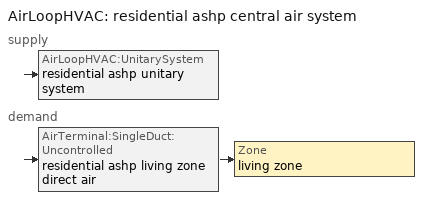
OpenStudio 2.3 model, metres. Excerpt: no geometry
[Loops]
AirLoopHVAC 'residential ashp central air system'
 supply: AirLoopHVAC:UnitarySystem 'residential ashp unitary system'
 demand: AirTerminal:SingleDuct:Uncontrolled 'residential ashp living zone direct air' > Zone 'living zone'
[Sizing:Zone] Zone Cooling Design Supply Air Temperature Input Method=SupplyAirTemperature; Zone Cooling Design Supply Air Temperature {C}=14; Zone Cooling Design Supply Air Temperature Difference {deltaC}=11.11; Zone Heating Design Supply Air Temperature Input Method=SupplyAirTemperature; Zone Heating Design Supply Air Temperature {C}=40; Zone Heating Design Supply Air Temperature Difference {deltaC}=11.11; Zone Cooling Design Supply Air Humidity Ratio {kg-H2O/kg-air}=0.0085; Zone Heating Design Supply Air Humidity Ratio {kg-H2O/kg-air}=0.008; Cooling Design Air Flow Method=DesignDay; Heating Design Air Flow Method=DesignDay; Account for Dedicated Outdoor Air System=No; Dedicated Outdoor Air System Control Strategy=NeutralSupplyAir; Dedicated Outdoor Air Low Setpoint Temperature for Design {C}=autosize; Dedicated Outdoor Air High Setpoint Temperature for Design {C}=autosize
living zone; res ds_u 1 ret air zone
[Zone equipment]
living zone: residential ashp living zone direct air
[Coil:Heating:DX:SingleSpeed]
residential ashp heating coil: Availability Schedule=residential heating season; Rated Total Heating Capacity {W}=6574.2; Rated COP {W/W}=3.33368; Rated Air Flow Rate {m3/s}=0.338865; Rated Supply Fan Power Per Volume Flow Rate {W/(m3/s)}=773.391; Total Heating Capacity Function of Temperature Curve=HP_Heat-Cap-fT1; Total Heating Capacity Function of Flow Fraction Curve=HP_Heat-CAP-fFF1; Energy Input Ratio Function of Temperature Curve=HP_Heat-EIR-fT1; Energy Input Ratio Function of Flow Fraction Curve=HP_Heat-EIR-fFF1; Part Load Fraction Correlation Curve=HP_Heat-PLF-fPLR1; Defrost Energy Input Ratio Function of Temperature Curve=DefrostEIR; Minimum Outdoor Dry-Bulb Temperature for Compressor Operation {C}=-17.7778; Maximum Outdoor Dry-Bulb Temperature for Defrost Operation {C}=4.44444; Crankcase Heater Capacity {W}=20; Maximum Outdoor Dry-Bulb Temperature for Crankcase Heater Operation {C}=12.7778; Defrost Strategy=ReverseCycle; Defrost Control=OnDemand; Defrost Time Period Fraction=0.166667; Resistive Defrost Heater Capacity {W}=2000
[Coil:Heating:Electric]
residential ashp supp heater: Availability Schedule=residential heating season; Efficiency=1; Nominal Capacity {W}=12720.4
[Coil:Cooling:DX:SingleSpeed]
residential ashp cooling coil: Availability Schedule=residential cooling season; Rated Total Cooling Capacity {W}=6574.2; Rated Sensible Heat Ratio=0.740612; Rated COP {W/W}=4.07538; Rated Air Flow Rate {m3/s}=0.347776; Rated Evaporator Fan Power Per Volume Flow Rate {W/(m3/s)}=773.391; Total Cooling Capacity Function of Temperature Curve=Cool-Cap-fT1; Total Cooling Capacity Function of Flow Fraction Curve=Cool-Cap-fFF1; Energy Input Ratio Function of Temperature Curve=Cool-EIR-fT1; Energy Input Ratio Function of Flow Fraction Curve=Cool-EIR-fFF1; Part Load Fraction Correlation Curve=Cool-PLF-fPLR1; Nominal Time for Condensate Removal to Begin {s}=1000; Ratio of Initial Moisture Evaporation Rate and Steady State Latent Capacity=1.5; Maximum Cycling Rate {cycles/hr}=3; Latent Capacity Time Constant {s}=45; Condenser Type=AirCooled; Evaporative Condenser Effectiveness=0; Evaporative Condenser Air Flow Rate {m3/s}=Autosize; Evaporative Condenser Pump Rated Power Consumption {W}=Autosize; Crankcase Heater Capacity {W}=0; Maximum Outdoor Dry-Bulb Temperature for Crankcase Heater Operation {C}=0; Basin Heater Capacity {W/K}=0; Basin Heater Setpoint Temperature {C}=10
[Fan:OnOff]
residential ashp supply fan: Availability Schedule=Always On Discrete; Fan Efficiency=0.117562; Pressure Rise {Pa}=124.55; Maximum Flow Rate {m3/s}=0.440238; Motor Efficiency=1; Motor In Airstream Fraction=1; Fan Power Ratio Function of Speed Ratio Curve=Fan On Off Power Curve; Fan Efficiency Ratio Function of Speed Ratio Curve=Fan On Off Efficiency Curve
[AirLoopHVAC:UnitarySystem]
residential ashp unitary system: Control Type=Load; Controlling Zone or Thermostat Location=living zone; Dehumidification Control Type=None; Availability Schedule=Always On Discrete; Supply Fan=residential ashp supply fan; Fan Placement=BlowThrough; Supply Air Fan Operating Mode Schedule=Always Off Discrete; Heating Coil=residential ashp heating coil; DX Heating Coil Sizing Ratio=1; Cooling Coil=residential ashp cooling coil; Use DOAS DX Cooling Coil=No; DOAS DX Cooling Coil Leaving Minimum Air Temperature {C}=2; Latent Load Control=SensibleOnlyLoadControl; Supplemental Heating Coil=residential ashp supp heater; Supply Air Flow Rate Method During Cooling Operation=SupplyAirFlowRate; Supply Air Flow Rate During Cooling Operation {m3/s}=0.440234; Supply Air Flow Rate Method During Heating Operation=SupplyAirFlowRate; Supply Air Flow Rate During Heating Operation {m3/s}=0.333932; Supply Air Flow Rate When No Cooling or Heating is Required {m3/s}=0; Maximum Supply Air Temperature {C}=76.6667; Maximum Outdoor Dry-Bulb Temperature for Supplemental Heater Operation {C}=4.44444; Maximum Cycling Rate {cycles/hr}=2.5; Heat Pump Time Constant {s}=60; Fraction of On-Cycle Power Use=0.01; Heat Pump Fan Delay Time {s}=60; Ancilliary On-Cycle Electric Power {W}=0; Ancilliary Off-Cycle Electric Power {W}=0
[AirLoopHVAC]
residential ashp central air system: Availability Schedule=Always On Discrete; Design Supply Air Flow Rate {m3/s}=0.440234
[Sizing:System]
residential ashp central air system: Type of Load to Size On=Sensible; Design Outdoor Air Flow Rate {m3/s}=Autosize; Minimum System Air Flow Ratio=0.3; Preheat Design Temperature {C}=7; Preheat Design Humidity Ratio {kg-H2O/kg-Air}=0.008; Precool Design Temperature {C}=12.8; Precool Design Humidity Ratio {kg-H2O/kg-Air}=0.008; Central Cooling Design Supply Air Temperature {C}=12.8; Central Heating Design Supply Air Temperature {C}=16.7; Sizing Option=NonCoincident; 100% Outdoor Air in Cooling=Yes; 100% Outdoor Air in Heating=Yes; Central Cooling Design Supply Air Humidity Ratio {kg-H2O/kg-Air}=0.0085; Central Heating Design Supply Air Humidity Ratio {kg-H2O/kg-Air}=0.008; Cooling Design Air Flow Method=DesignDay; Cooling Design Air Flow Rate {m3/s}=0; Heating Design Air Flow Method=DesignDay; Heating Design Air Flow Rate {m3/s}=0; System Outdoor Air Method=ZoneSum; Zone Maximum Outdoor Air Fraction=1; Cooling Supply Air Flow Rate Per Floor Area {m3/s-m2}=0.00996765; Cooling Fraction of Autosized Cooling Supply Air Flow Rate=1; Cooling Supply Air Flow Rate Per Unit Cooling Capacity {m3/s-W}=3.94755e-05; Heating Supply Air Flow Rate Per Floor Area {m3/s-m2}=0.00996765; Heating Fraction of Autosized Heating Supply Air Flow Rate=1; Heating Fraction of Autosized Cooling Supply Air Flow Rate=1; Heating Supply Air Flow Rate Per Unit Heating Capacity {m3/s-W}=3.15882e-05; Cooling Design Capacity Method=CoolingDesignCapacity; Cooling Design Capacity {W}=autosize; Cooling Design Capacity Per Floor Area {W/m2}=234.7; Fraction of Autosized Cooling Design Capacity=1; Heating Design Capacity Method=HeatingDesignCapacity; Heating Design Capacity {W}=autosize; Heating Design Capacity Per Floor Area {W/m2}=157; Fraction of Autosized Heating Design Capacity=1; Central Cooling Capacity Control Method=OnOff
[AirTerminal:SingleDuct:Uncontrolled]
residential ashp living zone direct air: Availability Schedule=Always On Discrete; Maximum Air Flow Rate {m3/s}=0.440234
[EnergyManagementSystem:Sensor]
Name | Output Variable or Output Meter Index Key | Output Variable or Output Meter
res_af_u_1_tt_s | living zone | Zone Outdoor Air Drybulb Temperature
res_af_u_1_tin_s | living zone | Zone Mean Air Temperature
res_nv_u_1_phiin_s | living zone | Zone Air Relative Humidity
res_ds_u_1_fan_rtf_s | residential ashp supply fan | Fan Runtime Fraction
[AirLoopHVAC:ReturnPlenum]
Air Loop HVAC Return Plenum 1: ThermalZone=res ds_u 1 ret air zone
[Schedule:Ruleset]
Name | Default Day Schedule
residential cooling season | Schedule Day 4
residential heating season | Schedule Day 7
[Schedule:Day]
Schedule Day 4; Schedule Day 7: 24, 0, 0
residential cooling season allday1; residential cooling season allday2; residential cooling season allday3; residential cooling season allday4; residential cooling season allday11; residential cooling season allday12; residential heating season allday7; residential heating season allday8; residential heating season allday9: 1, 0, 0, 2, 0, 0, 3, 0, 0, 4, 0, 0, 5, 0, 0, 6, 0, 0, 7, 0, 0, 8, 0, 0, 9, 0, 0, 10, 0, 0, 11, 0, 0, 12, 0, 0, 13, 0, 0, 14, 0, 0, 15, 0, 0, 16, 0, 0, 17, 0, 0, 18, 0, 0, 19, 0, 0, 20, 0, 0, 21, 0, 0, 22, 0, 0, 23, 0, 0, 24, 0, 0
residential cooling season allday5; residential cooling season allday6; residential cooling season allday7; residential cooling season allday8; residential cooling season allday9; residential cooling season allday10; residential heating season allday1; residential heating season allday2; residential heating season allday3; residential heating season allday4; residential heating season allday5; residential heating season allday6; residential heating season allday10; residential heating season allday11; residential heating season allday12: 1, 0, 1, 2, 0, 1, 3, 0, 1, 4, 0, 1, 5, 0, 1, 6, 0, 1, 7, 0, 1, 8, 0, 1, 9, 0, 1, 10, 0, 1, 11, 0, 1, 12, 0, 1, 13, 0, 1, 14, 0, 1, 15, 0, 1, 16, 0, 1, 17, 0, 1, 18, 0, 1, 19, 0, 1, 20, 0, 1, 21, 0, 1, 22, 0, 1, 23, 0, 1, 24, 0, 1
[Schedule:Rule] Apply Sunday=Yes; Apply Monday=Yes; Apply Tuesday=Yes; Apply Wednesday=Yes; Apply Thursday=Yes; Apply Friday=Yes; Apply Saturday=Yes; Date Specification Type=DateRange; Start Day=1
Name | Schedule Ruleset | Rule Order | Day Schedule | Start Month | End Month | End Day
residential cooling season allday ruleset1 | residential cooling season | 11 | residential cooling season allday1 | 1 | 1 | 31
residential cooling season allday ruleset2 | residential cooling season | 10 | residential cooling season allday2 | 2 | 2 | 28
residential cooling season allday ruleset3 | residential cooling season | 9 | residential cooling season allday3 | 3 | 3 | 31
residential cooling season allday ruleset4 | residential cooling season | 8 | residential cooling season allday4 | 4 | 4 | 30
residential cooling season allday ruleset5 | residential cooling season | 7 | residential cooling season allday5 | 5 | 5 | 31
residential cooling season allday ruleset6 | residential cooling season | 6 | residential cooling season allday6 | 6 | 6 | 30
residential cooling season allday ruleset7 | residential cooling season | 5 | residential cooling season allday7 | 7 | 7 | 31
residential cooling season allday ruleset8 | residential cooling season | 4 | residential cooling season allday8 | 8 | 8 | 31
residential cooling season allday ruleset9 | residential cooling season | 3 | residential cooling season allday9 | 9 | 9 | 30
residential cooling season allday ruleset10 | residential cooling season | 2 | residential cooling season allday10 | 10 | 10 | 31
residential cooling season allday ruleset11 | residential cooling season | 1 | residential cooling season allday11 | 11 | 11 | 30
residential cooling season allday ruleset12 | residential cooling season | 0 | residential cooling season allday12 | 12 | 12 | 31
residential heating season allday ruleset1 | residential heating season | 11 | residential heating season allday1 | 1 | 1 | 31
residential heating season allday ruleset2 | residential heating season | 10 | residential heating season allday2 | 2 | 2 | 28
residential heating season allday ruleset3 | residential heating season | 9 | residential heating season allday3 | 3 | 3 | 31
residential heating season allday ruleset4 | residential heating season | 8 | residential heating season allday4 | 4 | 4 | 30
residential heating season allday ruleset5 | residential heating season | 7 | residential heating season allday5 | 5 | 5 | 31
residential heating season allday ruleset6 | residential heating season | 6 | residential heating season allday6 | 6 | 6 | 30
residential heating season allday ruleset7 | residential heating season | 5 | residential heating season allday7 | 7 | 7 | 31
residential heating season allday ruleset8 | residential heating season | 4 | residential heating season allday8 | 8 | 8 | 31
residential heating season allday ruleset9 | residential heating season | 3 | residential heating season allday9 | 9 | 9 | 30
residential heating season allday ruleset10 | residential heating season | 2 | residential heating season allday10 | 10 | 10 | 31
residential heating season allday ruleset11 | residential heating season | 1 | residential heating season allday11 | 11 | 11 | 30
residential heating season allday ruleset12 | residential heating season | 0 | residential heating season allday12 | 12 | 12 | 31
[Curve:Biquadratic]
Name | Coefficient1 Constant | Coefficient2 x | Coefficient3 x**2 | Coefficient4 y | Coefficient5 y**2 | Coefficient6 x*y | Minimum Value of x | Maximum Value of x | Minimum Value of y | Maximum Value of y
DefrostEIR | 0.1528 | 0 | 0 | 0 | 0 | 0 | -100 | 100 | -100 | 100
HP_Heat-Cap-fT1 | 0.878144 | -0.00291486 | -3.3372e-05 | 0.0223867 | 0.000163944 | -2.187e-05 | -100 | 100 | -100 | 100
HP_Heat-EIR-fT1 | 0.716518 | 0.0102759 | 0.000460734 | -0.00648037 | 0.000456354 | -0.00069764 | -100 | 100 | -100 | 100
Cool-Cap-fT1 | 1.55736 | -0.0744482 | 0.0030986 | 0.00145958 | -4.1148e-05 | -0.000426714 | 13.88 | 23.88 | 18.33 | 51.66
Cool-EIR-fT1 | -0.350448 | 0.11681 | -0.00339951 | -0.00122609 | 0.000600809 | -0.000466884 | 13.88 | 23.88 | 18.33 | 51.66
[Curve:Quadratic] Minimum Value of x=0
Name | Coefficient1 Constant | Coefficient2 x | Coefficient3 x**2 | Maximum Value of x | Minimum Curve Output | Maximum Curve Output
HP_Heat-PLF-fPLR1 | 0.89 | 0.11 | 0 | 1 | 0.7 | 1
HP_Heat-CAP-fFF1 | 0.694045 | 0.474208 | -0.168253 | 2 | 0 | 2
HP_Heat-EIR-fFF1 | 2.18542 | -1.94283 | 0.757409 | 2 | 0 | 2
Cool-PLF-fPLR1 | 0.93 | 0.07 | 0 | 1 | 0.7 | 1
Cool-Cap-fFF1 | 0.718664 | 0.417974 | -0.136638 | 2 | 0 | 2
Cool-EIR-fFF1 | 1.14349 | -0.13944 | -0.00404779 | 2 | 0 | 2
[Schedule:Constant]
Name | Value
Always On Discrete | 1
Always Off Discrete | 0
[Curve:Exponent]
Fan On Off Power Curve: Coefficient1 Constant=1; Coefficient2 Constant=0; Coefficient3 Constant=0; Minimum Value of x=0; Maximum Value of x=1
[Curve:Cubic]
Fan On Off Efficiency Curve: Coefficient1 Constant=1; Coefficient2 x=0; Coefficient3 x**2=0; Coefficient4 x**3=0; Minimum Value of x=0; Maximum Value of x=1
